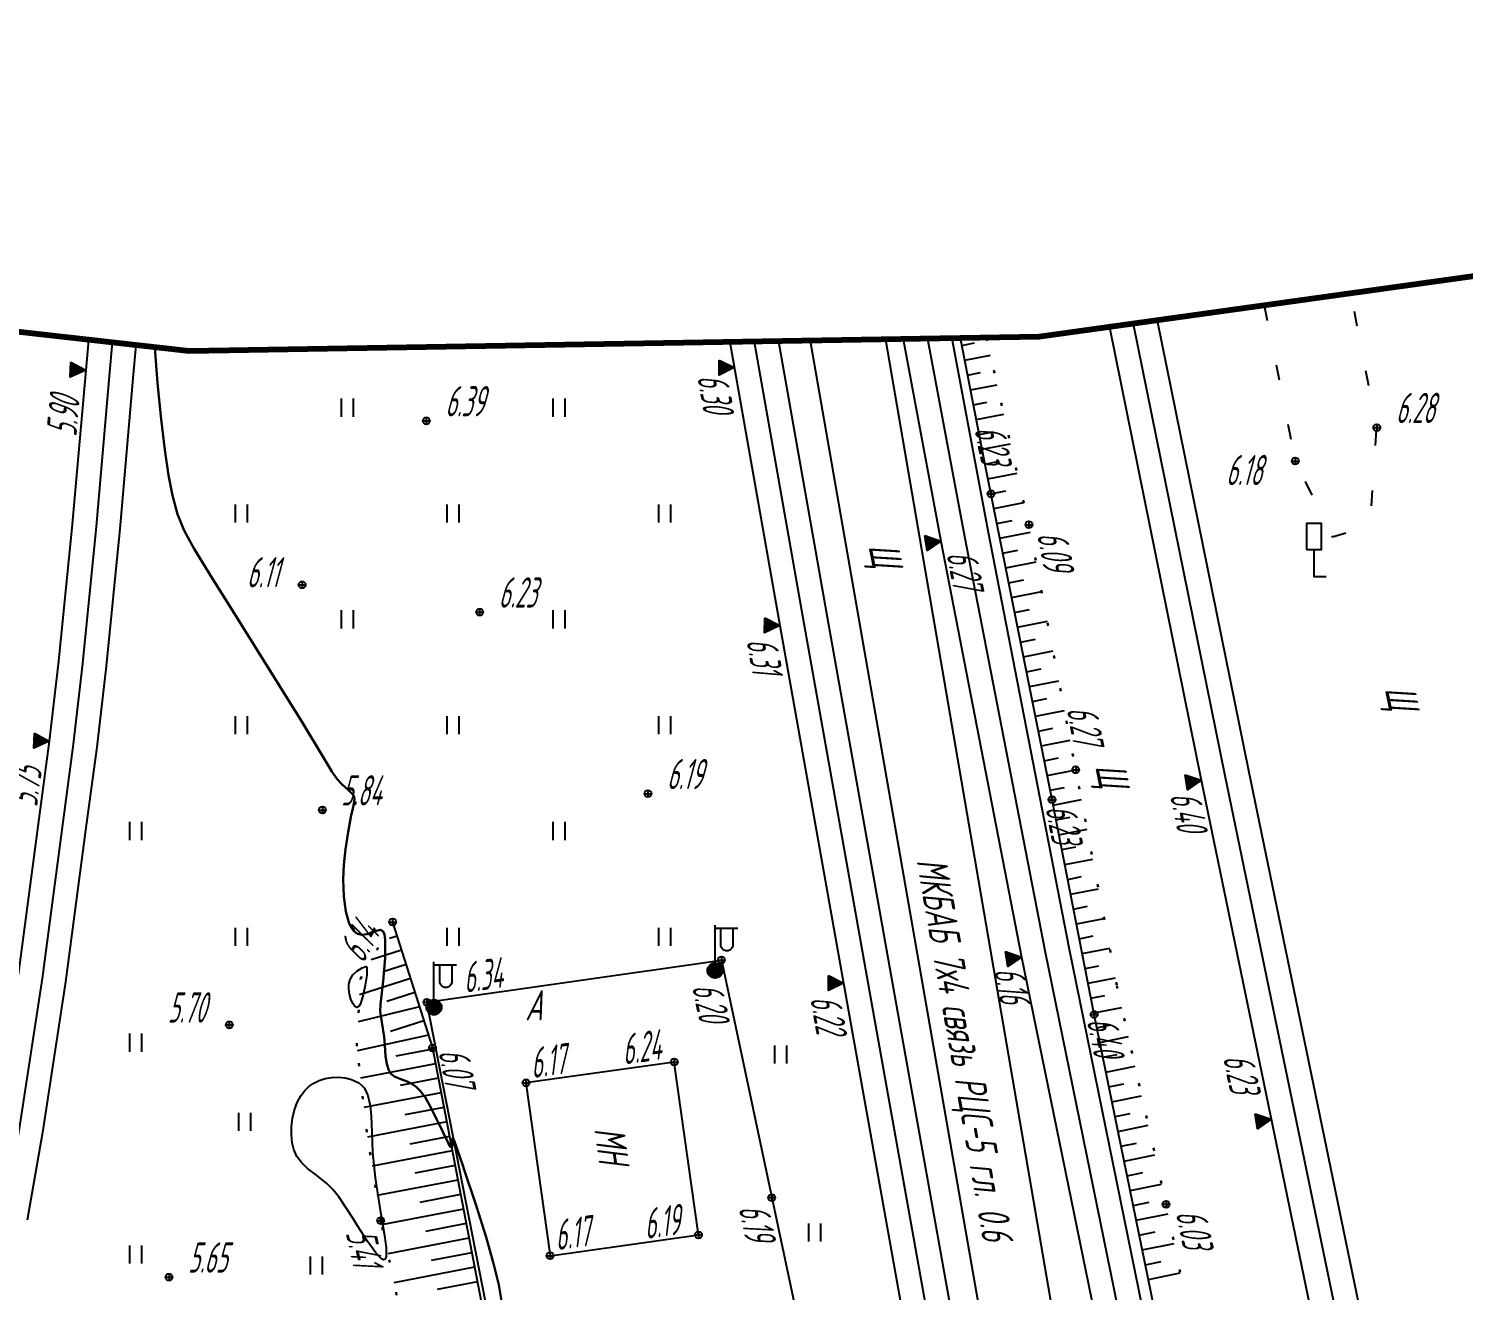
# Model space of a CAD drawing. Extents: x 1233805 to 1234355, y 654698 to 655114.
# Drawn here: x 1234054.18 to 1234101.63, y 655058.85 to 655100.57 of the extents above; entities that cross this region are included whole.
import ezdxf

# ---------------------------------------------------------------- set-up
doc = ezdxf.new("R2010")
doc.units = 0
doc.linetypes.add('ИИDash_05_15', pattern=[2, 0.5, -1.5])
doc.linetypes.add('ИИDot', pattern=[1, 0, -1])
for name, color, linetype, lineweight in [('ИИ_ГОРИЗОНТАЛИ_ОСН', 32, 'Continuous', 25), ('ИИ_ГОРИЗОНТАЛИ_УТОЛЩ', 32, 'Continuous', 30), ('ИИ_ДОРОГИ_АД', 7, 'Continuous', 25), ('ИИ_ДОРОГИ_ЖД', 7, 'Continuous', 25), ('ИИ_КАБЕЛЬ_СВЯЗИ', 212, 'Continuous', 25), ('ИИ_ЛЭП_НН', 250, 'Continuous', 25), ('ИИ_ОГРАДЫ', 7, 'Continuous', 25), ('ИИ_ОТКОС', 7, 'Continuous', 25), ('ИИ_ОТМЕТКИ', 7, 'Continuous', 25), ('ИИ_СТРОЕНИЕ', 7, 'Continuous', 25), ('ИИ_УГОДЬЯ', 7, 'Continuous', 25), ('ИИ_ЭЛЕКТРОКАБЕЛЬ_НН', 240, 'Continuous', 25)]:
    doc.layers.add(name, color=color, linetype=linetype, lineweight=lineweight)
doc.layers.add('Оформление точек', color=7, linetype='Continuous')
doc.styles.add('VNIPISIMPLEXCUR', font='simplex.shx', dxfattribs={"width": 0.8, "oblique": 15})
doc.styles.add('ГОСТ 2.304 КУРСИВ', font='cs_gost2304.shx', dxfattribs={"oblique": 15})
doc.linetypes.add('ИИ051193', pattern='A,4,-2,[22,3dservice.shx,S=1,R=0,X=0,Y=0],8,[22,3dservice.shx,S=1,R=180,X=0,Y=0],-2,4', length=20)
doc.linetypes.add('ИИ05133', pattern='A,4,[4,3dservice.shx,S=0.7,R=0,X=0,Y=0],4,-2', length=10)
doc.linetypes.add('ИИ05155', pattern='A,0,[41,3dservice.shx,S=3,R=0,X=0,Y=0],-12', length=12)
doc.linetypes.add('ИИ054763', pattern='A,2.5,[23,3dservice.shx,S=0.85,R=45,X=0,Y=0],5,[23,3dservice.shx,S=0.85,R=225,X=0,Y=0],2.5', length=10)

# ---------------------------------------------------------------- blocks, each defined once
blk = doc.blocks.new('ИИ05401')
at = {"color": 0, "linetype": 'Continuous', "lineweight": 25}
for points in [[(-0.4, 1.2), (-0.4, 0)], [(0.4, 1.2), (0.4, 0)]]:
    blk.add_lwpolyline(points, dxfattribs=at)
blk = doc.blocks.new('ИИ0511013')
at = {"linetype": 'Continuous', "lineweight": 25}
h = blk.add_hatch(color=0, dxfattribs=at)
edge = h.paths.add_edge_path()
edge.add_arc((0, 0), 0.5, 0, 360)
at = {"color": 0, "linetype": 'Continuous', "lineweight": 25, "flags": 128}
for points in [[(0, 0.5), (0, 3)], [(0, 2.806), (1.5, 2.806)], [(1.184, 2.806), (1.184, 1.706), (1.174, 1.617), (1.144, 1.532), (1.096, 1.456), (1.033, 1.393), (0.957, 1.345), (0.873, 1.316), (0.784, 1.306), (0.695, 1.316), (0.61, 1.345), (0.534, 1.393), (0.471, 1.456), (0.423, 1.532), (0.394, 1.617), (0.384, 1.706), (0.384, 2.806)]]:
    blk.add_lwpolyline(points, dxfattribs=at)
at = {"color": 0, "linetype": 'Continuous', "lineweight": 25}
blk.add_circle((0, 0), 0.5, dxfattribs=at)
blk = doc.blocks.new('ИИ052063')
at = {"color": 0, "linetype": 'Continuous', "lineweight": 25, "flags": 128}
blk.add_lwpolyline([(-0.5, 1.8), (-0.5, 1.8), (0.5, 1.8), (0.5, 1.8), (0.5, 3.5), (0.5, 3.5), (-0.5, 3.5), (-0.5, 3.5)], close=True, dxfattribs=at)
blk.add_lwpolyline([(0, 1.8), (0, 0), (0.8, 0)], dxfattribs=at)
blk = doc.blocks.new('ИИ05025')
at = {"linetype": 'Continuous', "lineweight": 25}
blk.add_hatch(color=0, dxfattribs=at).paths.add_polyline_path([(0.5, 1), (0, 0), (-0.5, 1)])
at = {"color": 0, "linetype": 'Continuous', "lineweight": 25}
blk.add_lwpolyline([(0.5, 1), (0, 0), (-0.5, 1)], close=True, dxfattribs=at)
at = {"color": 0, "linetype": 'Continuous', "style": 'VNIPISIMPLEXCUR', "oblique": 15, "width": 0.8}
blk.add_attdef('HEIGHT', (1.2, 0), '', height=2, dxfattribs=at)
blk = doc.blocks.new('PICKET')
at = {"color": 0, "linetype": 'Continuous', "lineweight": 25}
for p, q in [((-0.23, 0), (0.23, 0)), ((0, 0.23), (0, -0.23))]:
    blk.add_line(p, q, dxfattribs=at)
blk.add_circle((0, 0), 0.23, dxfattribs=at)
at = {"color": 0, "linetype": 'Continuous', "style": 'VNIPISIMPLEXCUR', "oblique": 15, "width": 0.8}
blk.add_attdef('OTMETKA', (1.25, 0.3), '', height=2, dxfattribs=at)
at = {"color": 8, "linetype": 'Continuous', "style": 'VNIPISIMPLEXCUR', "oblique": 15, "width": 0.8, "flags": 1}
blk.add_attdef('NOMER', (1.25, -2.7), '', height=2, dxfattribs=at)

msp = doc.modelspace()

# ---------------------------------------------------------------- linework, layer by layer
at = {"layer": 'ИИ_ГОРИЗОНТАЛИ_ОСН', "elevation": 5.5, "flags": 128}
for points in [[(1234064.765, 655068.973), (1234064.81, 655069.133), (1234064.898, 655069.277), (1234065.029, 655069.403), (1234065.203, 655069.512), (1234065.332, 655069.557), (1234065.356, 655069.537), (1234065.366, 655069.483), (1234065.357, 655069.27), (1234065.31, 655068.944), (1234065.245, 655068.617), (1234065.153, 655068.326), (1234065.094, 655068.233), (1234065.033, 655068.203), (1234064.965, 655068.239), (1234064.895, 655068.337), (1234064.833, 655068.476), (1234064.787, 655068.638), (1234064.761, 655068.816), (1234064.765, 655068.973)], [(1234063.307, 655065.46), (1234063.445, 655065.593), (1234063.606, 655065.704), (1234063.787, 655065.79), (1234063.986, 655065.852), (1234064.202, 655065.888), (1234064.426, 655065.896), (1234064.648, 655065.874), (1234064.853, 655065.825), (1234065.1, 655065.707), (1234065.197, 655065.628), (1234065.279, 655065.533), (1234065.399, 655065.293), (1234065.472, 655064.965), (1234065.505, 655064.614), (1234065.525, 655064.081), (1234065.552, 655063.41), (1234065.636, 655062.575), (1234065.805, 655061.505), (1234065.839, 655061.317), (1234065.95, 655060.66), (1234066.001, 655060.251), (1234066.005, 655059.986), (1234065.988, 655059.909), (1234065.959, 655059.867), (1234065.91, 655059.86), (1234065.844, 655059.895), (1234065.654, 655060.09), (1234065.392, 655060.45), (1234065.048, 655060.986), (1234064.916, 655061.202), (1234064.435, 655061.943), (1234064.236, 655062.188), (1234064.037, 655062.388), (1234063.692, 655062.656), (1234063.394, 655062.883), (1234063.198, 655063.073), (1234063.05, 655063.277), (1234062.948, 655063.502), (1234062.892, 655063.731), (1234062.865, 655063.99), (1234062.87, 655064.267), (1234062.906, 655064.547), (1234062.97, 655064.816), (1234063.06, 655065.063), (1234063.174, 655065.279), (1234063.307, 655065.46)]]:
    msp.add_lwpolyline(points, close=True, dxfattribs=at)
at = {"layer": 'ИИ_ГОРИЗОНТАЛИ_УТОЛЩ', "elevation": 6, "flags": 128}
msp.add_lwpolyline([(1234058.349, 655090.031), (1234058.439, 655088.849), (1234058.554, 655087.658), (1234058.674, 655086.647), (1234058.8, 655085.803), (1234058.931, 655085.127), (1234059.1, 655084.517), (1234059.324, 655083.972), (1234059.65, 655083.37), (1234060.247, 655082.399), (1234060.916, 655081.332), (1234063.224, 655077.632), (1234063.901, 655076.507), (1234064.206, 655076.002), (1234064.382, 655075.752), (1234064.534, 655075.583), (1234064.739, 655075.396), (1234064.91, 655075.232), (1234064.947, 655075.167), (1234064.957, 655075.096), (1234064.905, 655074.813), (1234064.847, 655074.563), (1234064.738, 655073.999), (1234064.653, 655073.436), (1234064.6, 655072.915), (1234064.577, 655072.443), (1234064.596, 655071.878), (1234064.666, 655071.375), (1234064.78, 655070.979), (1234064.851, 655070.832), (1234064.93, 655070.724), (1234065.048, 655070.636), (1234065.19, 655070.603), (1234065.356, 655070.623), (1234065.575, 655070.701), (1234065.679, 655070.741), (1234065.811, 655070.766), (1234065.894, 655070.729), (1234065.945, 655070.622), (1234065.97, 655070.428), (1234065.964, 655069.842), (1234065.903, 655069.076), (1234065.855, 655068.692), (1234065.81, 655068.313), (1234065.804, 655068.073), (1234065.859, 655067.72), (1234065.938, 655067.231), (1234065.956, 655066.956), (1234065.982, 655066.592), (1234066.017, 655066.343), (1234066.072, 655066.152), (1234066.147, 655066.018), (1234066.272, 655065.916), (1234066.489, 655065.832), (1234066.692, 655065.759), (1234066.849, 655065.68), (1234066.993, 655065.576), (1234067.124, 655065.447), (1234067.286, 655065.233), (1234067.461, 655064.943), (1234067.879, 655064.086), (1234068.061, 655063.701), (1234068.129, 655063.595), (1234068.174, 655063.575), (1234068.195, 655063.639), (1234068.196, 655063.795), (1234068.195, 655063.857), (1234068.206, 655063.893), (1234068.248, 655063.805), (1234068.533, 655062.983), (1234068.555, 655062.917), (1234068.561, 655062.899), (1234068.987, 655061.626), (1234069.308, 655060.604), (1234069.554, 655059.737), (1234069.722, 655059.035), (1234069.822, 655058.439)], dxfattribs=at)
at = {"layer": 'ИИ_ДОРОГИ_ЖД'}
for points in [[(1234091.501, 655090.918), (1234094.52, 655076.035), (1234105.726, 655021.778), (1234109.905, 655001.851), (1234114.884, 654978.356), (1234120.393, 654952.523), (1234127.025, 654921.772), (1234131.726, 654900.11), (1234135.523, 654882.619), (1234137.559, 654873.394), (1234140.276, 654860.946), (1234142.645, 654850.195), (1234144.452, 654842.046), (1234148.065, 654824.854), (1234149.076, 654819.629), (1234150.314, 654813.039), (1234151.481, 654806.375), (1234153.031, 654797.396), (1234154.279, 654789.561), (1234155.052, 654784.49), (1234155.608, 654780.973), (1234156.342, 654776.12), (1234157.71, 654767.332)], [(1234089.923, 655090.698), (1234092.962, 655075.716), (1234104.169, 655021.454), (1234108.349, 655001.523), (1234113.329, 654978.025), (1234118.838, 654952.19), (1234121.851, 654938.176), (1234125.471, 654921.436), (1234130.173, 654899.773), (1234133.97, 654882.279), (1234136.006, 654873.053), (1234138.723, 654860.605), (1234141.092, 654849.852), (1234142.897, 654841.711), (1234146.507, 654824.539), (1234147.514, 654819.331), (1234148.75, 654812.755), (1234149.915, 654806.102), (1234151.462, 654797.135), (1234152.708, 654789.316), (1234153.481, 654784.246), (1234154.037, 654780.73), (1234154.77, 654775.879), (1234156.141, 654767.076)], [(1234056.152, 655090.279), (1234056.062, 655089.275), (1234055.615, 655084.179), (1234055.165, 655079.657), (1234054.857, 655077.009), (1234054.516, 655074.437), (1234053.832, 655069.277)], [(1234057.722, 655090.102), (1234057.636, 655089.135), (1234057.188, 655084.032), (1234056.736, 655079.488), (1234056.425, 655076.814), (1234056.083, 655074.229), (1234055.396, 655069.054), (1234054.638, 655064.073), (1234054.125, 655061.166)], [(1234077.367, 655090.202), (1234079.02, 655080.832), (1234081.132, 655069.009), (1234087.403, 655033.927), (1234090.444, 655017.578), (1234091.224, 655013.432), (1234093.249, 655002.303)], [(1234078.977, 655090.229), (1234080.586, 655081.11), (1234082.697, 655069.289), (1234088.968, 655034.212), (1234092.006, 655017.87), (1234092.788, 655013.722), (1234094.814, 655002.588)], [(1234083.099, 655090.298), (1234084.351, 655083.626), (1234087.02, 655069.872), (1234089.815, 655056.185), (1234095.338, 655028.869), (1234100.84, 655001.504), (1234106.355, 654974.061), (1234111.794, 654946.855), (1234114.566, 654933.135), (1234123.184, 654892.162)], [(1234084.712, 655090.325), (1234085.913, 655083.924), (1234088.579, 655070.183), (1234091.373, 655056.502), (1234096.896, 655029.184), (1234102.399, 655001.817), (1234107.914, 654974.373), (1234113.353, 654947.169), (1234116.124, 654933.456), (1234124.736, 654892.506)]]:
    msp.add_lwpolyline(points, dxfattribs=at)
at = {"layer": 'ИИ_ДОРОГИ_ЖД', "linetype": 'ИИ05155', "flags": 128}
for points in [[(1234090.712, 655090.808), (1234093.741, 655075.876), (1234104.948, 655021.616), (1234109.127, 655001.687), (1234114.106, 654978.19), (1234119.616, 654952.357), (1234126.248, 654921.604), (1234130.95, 654899.942), (1234134.747, 654882.449), (1234136.783, 654873.223), (1234139.499, 654860.776), (1234141.869, 654850.023), (1234143.675, 654841.878), (1234147.286, 654824.697), (1234148.295, 654819.48), (1234149.532, 654812.897), (1234150.698, 654806.239), (1234152.247, 654797.266), (1234153.494, 654789.439), (1234154.266, 654784.368), (1234154.823, 654780.852), (1234155.556, 654775.999), (1234156.926, 654767.199)], [(1234056.942, 655090.19), (1234056.854, 655089.205), (1234056.406, 655084.105), (1234055.956, 655079.572), (1234055.646, 655076.911), (1234055.304, 655074.333), (1234054.619, 655069.165), (1234053.863, 655064.2), (1234053.353, 655061.306), (1234052.529, 655056.897), (1234051.379, 655051.371), (1234050.325, 655046.877), (1234049.422, 655043.305), (1234048.454, 655039.697), (1234047.58, 655036.731), (1234046.039, 655031.861), (1234044.796, 655028.233), (1234043.622, 655025.049), (1234042.179, 655021.319), (1234039.198, 655014.351), (1234037.586, 655010.854), (1234035.853, 655007.29), (1234032.571, 655001.061), (1234029.694, 654995.996), (1234027.122, 654991.839), (1234025.105, 654988.674), (1234022.618, 654984.96), (1234017.595, 654977.758), (1234013.646, 654972.177), (1234008.65, 654965.136), (1234002.28, 654956.181), (1233998.731, 654951.199), (1233994.13, 654944.785), (1233986.376, 654933.838), (1233981.412, 654926.555), (1233978.949, 654922.759), (1233977.301, 654920.189), (1233975.515, 654917.285), (1233974.523, 654915.607), (1233972.599, 654912.296), (1233970.752, 654908.871), (1233969.264, 654906.111), (1233967.73, 654903.067), (1233965.856, 654899.173), (1233963.956, 654895.031), (1233962.058, 654890.564), (1233960.863, 654887.626), (1233960.088, 654885.632), (1233958.345, 654881.005), (1233956.808, 654876.534), (1233955.05, 654871.038), (1233952.603, 654862.181), (1233951.265, 654856.525), (1233950.235, 654851.466), (1233949.674, 654848.496), (1233949.074, 654844.738), (1233947.854, 654835.927), (1233947.007, 654828.506), (1233946.739, 654826.086), (1233946.179, 654820.687), (1233945.641, 654815.488), (1233945.346, 654812.686), (1233945.028, 654809.268), (1233944.413, 654802.921), (1233943.534, 654793.639), (1233940.158, 654750.714), (1233939.536, 654741.634), (1233937.407, 654709.458), (1233936.859, 654700.443)], [(1234078.172, 655090.215), (1234079.803, 655080.971), (1234081.914, 655069.149), (1234088.186, 655034.069), (1234091.225, 655017.724), (1234092.006, 655013.577), (1234094.031, 655002.446)], [(1234083.906, 655090.311), (1234085.132, 655083.775), (1234087.8, 655070.028), (1234090.594, 655056.344), (1234096.117, 655029.026), (1234101.619, 655001.66), (1234107.135, 654974.217), (1234112.573, 654947.012), (1234115.345, 654933.295), (1234123.96, 654892.334), (1234127.117, 654878.774), (1234131.214, 654865.054), (1234132.49, 654860.512), (1234134.003, 654855.173), (1234139.822, 654834.577), (1234145.299, 654815.09), (1234150.807, 654794.72), (1234152.267, 654789.42), (1234153.005, 654786.618), (1234153.498, 654784.561), (1234154.057, 654782.147), (1234154.624, 654779.497), (1234155.227, 654776.558), (1234155.964, 654772.714), (1234156.926, 654767.204), (1234157.633, 654762.526), (1234159.204, 654752.284), (1234159.779, 654748.676), (1234160.771, 654742.313), (1234161.916, 654735.004), (1234163.48, 654724.746)]]:
    msp.add_lwpolyline(points, dxfattribs=at)
at = {"layer": 'ИИ_КАБЕЛЬ_СВЯЗИ', "linetype": 'ИИ05133', "flags": 128}
msp.add_lwpolyline([(1234080.03, 655090.246), (1234088.076, 655044.154), (1234081.749, 655043.32)], dxfattribs=at)
at = {"layer": 'ИИ_ОГРАДЫ', "linetype": 'ИИ054763', "flags": 128}
msp.add_lwpolyline([(1234070.279, 655053.423), (1234067.347, 655068.375), (1234077.087, 655069.772), (1234081.269, 655050.076), (1234084.651, 655034.641), (1234074.273, 655032.819), (1234071.018, 655048.876)], dxfattribs=at)
at = {"layer": 'ИИ_ОТКОС'}
for p, q in [((1234085.039, 655090.094, 5.826), (1234085.456, 655090.176, 5.826)), ((1234085.135, 655089.604, 5.826), (1234085.985, 655089.769, 5.826)), ((1234085.231, 655089.113, 5.826), (1234085.663, 655089.197, 5.826)), ((1234085.327, 655088.622, 5.826), (1234086.207, 655088.794, 5.826)), ((1234085.423, 655088.131, 5.826), (1234085.87, 655088.219, 5.826)), ((1234085.518, 655087.641, 5.826), (1234086.429, 655087.819, 5.826)), ((1234085.614, 655087.15, 5.826), (1234086.077, 655087.24, 5.826)), ((1234085.71, 655086.659, 5.826), (1234086.651, 655086.843, 5.826)), ((1234085.806, 655086.169, 5.826), (1234086.284, 655086.264, 5.826)), ((1234085.904, 655085.679, 5.826), (1234086.872, 655085.872, 5.826)), ((1234086.002, 655085.188, 5.826), (1234086.493, 655085.287, 5.826)), ((1234086.101, 655084.698, 5.826), (1234087.094, 655084.897, 5.826)), ((1234086.199, 655084.208, 5.826), (1234086.702, 655084.309, 5.826)), ((1234086.297, 655083.718, 5.826), (1234087.308, 655083.92, 5.826)), ((1234086.395, 655083.227, 5.826), (1234086.898, 655083.328, 5.826)), ((1234086.493, 655082.737, 5.826), (1234087.495, 655082.938, 5.826)), ((1234086.591, 655082.247, 5.826), (1234087.09, 655082.347, 5.826)), ((1234086.689, 655081.757, 5.826), (1234087.683, 655081.956, 5.826)), ((1234086.788, 655081.267, 5.826), (1234087.282, 655081.366, 5.826)), ((1234086.886, 655080.776, 5.826), (1234087.87, 655080.973, 5.826)), ((1234086.984, 655080.286, 5.826), (1234087.474, 655080.384, 5.826)), ((1234087.082, 655079.796, 5.826), (1234088.058, 655079.991, 5.826)), ((1234087.18, 655079.306, 5.826), (1234087.666, 655079.403, 5.826)), ((1234087.278, 655078.815, 5.826), (1234088.245, 655079.009, 5.826)), ((1234087.377, 655078.325, 5.826), (1234087.858, 655078.422, 5.826)), ((1234087.475, 655077.835, 5.826), (1234088.433, 655078.027, 5.826)), ((1234087.573, 655077.345, 5.826), (1234088.05, 655077.44, 5.826)), ((1234087.671, 655076.854, 5.826), (1234088.62, 655077.045, 5.826)), ((1234087.769, 655076.364, 5.826), (1234088.242, 655076.459, 5.826)), ((1234087.867, 655075.874, 5.826), (1234088.808, 655076.062, 5.826)), ((1234087.965, 655075.384, 5.826), (1234088.434, 655075.478, 5.826)), ((1234088.063, 655074.893, 5.826), (1234088.996, 655075.076, 5.826)), ((1234088.159, 655074.403, 5.826), (1234088.624, 655074.494, 5.826)), ((1234088.255, 655073.912, 5.826), (1234089.184, 655074.094, 5.826)), ((1234088.351, 655073.422, 5.826), (1234088.814, 655073.512, 5.826)), ((1234088.447, 655072.931, 5.826), (1234089.371, 655073.112, 5.826)), ((1234088.543, 655072.44, 5.826), (1234089.004, 655072.53, 5.826)), ((1234088.639, 655071.95, 5.826), (1234089.559, 655072.13, 5.826)), ((1234088.735, 655071.459, 5.826), (1234089.194, 655071.549, 5.826)), ((1234088.831, 655070.968, 5.826), (1234089.746, 655071.147, 5.826)), ((1234066.363, 655070.559, 6.131), (1234066.112, 655070.48, 6.131)), ((1234088.927, 655070.478, 5.826), (1234089.384, 655070.567, 5.826)), ((1234066.511, 655070.093, 6.12), (1234065.506, 655069.774, 6.12)), ((1234089.023, 655069.987, 5.826), (1234089.934, 655070.165, 5.826)), ((1234066.658, 655069.626, 6.108), (1234065.905, 655069.387, 6.108)), ((1234089.119, 655069.496, 5.826), (1234089.573, 655069.585, 5.826)), ((1234066.806, 655069.159, 6.097), (1234065.121, 655068.626, 6.097)), ((1234089.215, 655069.006, 5.826), (1234090.121, 655069.183, 5.826)), ((1234066.954, 655068.693, 6.085), (1234066.023, 655068.398, 6.085)), ((1234089.311, 655068.515, 5.826), (1234089.767, 655068.604, 5.826)), ((1234067.102, 655068.226, 6.074), (1234065.072, 655067.73, 6.074)), ((1234089.407, 655068.024, 5.826), (1234090.332, 655068.206, 5.826)), ((1234067.25, 655067.759, 6.062), (1234066.143, 655067.409, 6.062)), ((1234089.507, 655067.535, 5.826), (1234089.974, 655067.63, 5.826)), ((1234067.397, 655067.293, 6.051), (1234065.046, 655066.775, 6.051)), ((1234089.607, 655067.045, 5.826), (1234090.55, 655067.238, 5.826)), ((1234067.541, 655066.825, 6.039), (1234066.318, 655066.59, 6.039)), ((1234067.633, 655066.344, 6.033), (1234065.152, 655065.868, 6.033)), ((1234089.708, 655066.555, 5.826), (1234090.184, 655066.652, 5.826)), ((1234089.808, 655066.065, 5.826), (1234090.77, 655066.262, 5.826)), ((1234067.725, 655065.863, 6.027), (1234066.467, 655065.622, 6.027)), ((1234067.817, 655065.382, 6.021), (1234065.265, 655064.893, 6.021)), ((1234089.908, 655065.575, 5.826), (1234090.394, 655065.675, 5.826)), ((1234090.008, 655065.085, 5.826), (1234090.989, 655065.286, 5.826)), ((1234067.909, 655064.901, 6.014), (1234066.616, 655064.653, 6.014)), ((1234068.002, 655064.421, 6.008), (1234065.385, 655063.919, 6.008)), ((1234090.109, 655064.596, 5.826), (1234090.604, 655064.697, 5.826)), ((1234090.209, 655064.106, 5.826), (1234091.209, 655064.311, 5.826)), ((1234068.094, 655063.94, 6.002), (1234066.778, 655063.687, 6.002)), ((1234068.186, 655063.459, 5.995), (1234065.537, 655062.951, 5.995)), ((1234090.309, 655063.616, 5.826), (1234090.814, 655063.719, 5.826)), ((1234068.278, 655062.978, 5.989), (1234066.946, 655062.722, 5.989)), ((1234090.409, 655063.126, 5.826), (1234091.428, 655063.335, 5.826)), ((1234068.371, 655062.497, 5.983), (1234065.69, 655061.983, 5.983)), ((1234090.509, 655062.636, 5.826), (1234091.024, 655062.742, 5.826)), ((1234068.463, 655062.016, 5.977), (1234067.115, 655061.758, 5.977)), ((1234090.61, 655062.147, 5.826), (1234091.648, 655062.359, 5.826)), ((1234068.555, 655061.535, 5.97), (1234065.85, 655061.017, 5.97)), ((1234090.71, 655061.657, 5.826), (1234091.234, 655061.764, 5.826)), ((1234068.647, 655061.055, 5.964), (1234067.3, 655060.796, 5.964)), ((1234090.81, 655061.167, 5.826), (1234091.862, 655061.382, 5.826)), ((1234068.74, 655060.574, 5.958), (1234066.055, 655060.059, 5.958)), ((1234090.91, 655060.677, 5.826), (1234091.437, 655060.785, 5.826)), ((1234068.832, 655060.093, 5.952), (1234067.494, 655059.836, 5.952)), ((1234091.01, 655060.187, 5.826), (1234092.065, 655060.403, 5.826)), ((1234068.924, 655059.612, 5.945), (1234066.259, 655059.101, 5.945)), ((1234091.111, 655059.698, 5.826), (1234091.638, 655059.806, 5.826)), ((1234069.016, 655059.131, 5.939), (1234067.689, 655058.877, 5.939)), ((1234091.211, 655059.208, 5.826), (1234092.267, 655059.424, 5.826))]:
    msp.add_line(p, q, dxfattribs=at)
for points, elevation in [([(1234118.299, 654927.982), (1234115.512, 654941.28), (1234113.36, 654952.271), (1234110.283, 654965.061), (1234108.042, 654977.311), (1234106.283, 654985.682), (1234103.284, 655000.028), (1234100.691, 655012.218), (1234099.03, 655021.61), (1234096.236, 655033.995), (1234093.843, 655046.134), (1234092.779, 655051.542), (1234089.418, 655067.972), (1234088.027, 655075.074), (1234085.79, 655086.251), (1234084.994, 655090.329)], 5.826), ([(1234066.215, 655071.026), (1234067.533, 655066.865), (1234069.295, 655057.68), (1234070.327, 655051.717), (1234070.318, 655049.959), (1234069.83, 655048.619)], 6.143)]:
    msp.add_lwpolyline(points, dxfattribs=dict(at, elevation=elevation))
at = {"layer": 'ИИ_ОТКОС', "color": 33, "linetype": 'ИИDot', "lineweight": 30}
for points, elevation in [([(1234085.854, 655090.344), (1234087.261, 655084.164), (1234090.171, 655068.923), (1234091.797, 655061.697), (1234093.561, 655053.173), (1234095.079, 655046.263), (1234095.768, 655041.258), (1234097.782, 655031.127), (1234099.764, 655021.152), (1234103.227, 655007.38), (1234105.867, 654993.82), (1234108.338, 654980.161), (1234110.858, 654968.436), (1234112.368, 654963.144), (1234114.818, 654950.641), (1234115.857, 654944.014), (1234117.669, 654935.058), (1234119.397, 654927.696)], 6.426), ([(1234069.83, 655048.619), (1234068.731, 655052.136), (1234067.45, 655054.171), (1234066.577, 655057.615), (1234065.821, 655061.152), (1234065.359, 655064.082), (1234065.029, 655066.927), (1234065.149, 655069.145), (1234066.215, 655071.026)], 5.661)]:
    msp.add_lwpolyline(points, dxfattribs=dict(at, elevation=elevation))
at = {"layer": 'ИИ_СТРОЕНИЕ'}
msp.add_lwpolyline([(1234070.623, 655065.711), (1234071.422, 655059.995), (1234076.33, 655060.681), (1234075.53, 655066.398)], close=True, dxfattribs=at)
at = {"layer": 'ИИ_УГОДЬЯ', "linetype": 'ИИDash_05_15', "flags": 128}
msp.add_lwpolyline([(1234095.043, 655091.412), (1234096.069, 655086.269), (1234097.298, 655083.762), (1234098.549, 655084.139), (1234098.768, 655087.377), (1234097.912, 655091.813)], dxfattribs=at)
at = {"layer": 'ИИ_ЭЛЕКТРОКАБЕЛЬ_НН', "linetype": 'ИИ051193', "flags": 128}
msp.add_lwpolyline([(1234082.521, 655090.288), (1234104.61, 654961.649)], dxfattribs=at)
at = {"layer": 'Оформление точек', "color": 41, "lineweight": 80}
msp.add_lwpolyline([(1234167.81, 655097.022), (1234151.568, 655095.162), (1234148.217, 655098.816), (1234142.886, 655098.588), (1234142.238, 655100.567), (1234121.51, 655099.137), (1234118.221, 655094.648), (1234087.598, 655090.373), (1234059.482, 655089.903), (1234043.421, 655091.714)], dxfattribs=at)

# ---------------------------------------------------------------- block references
at = {"layer": 'ИИ_ДОРОГИ_ЖД'}
ref = msp.add_blockref('ИИ05025', (1234056.062, 655089.275, 5.897), dxfattribs=dict(at, xscale=0.4999999999999996, yscale=0.4999999999999996, zscale=0.4999999999999996, rotation=87.82266825938983))
ref.add_attrib('OTMETKA', '5.90', (1234055.754, 655087.066, 5.897), dxfattribs={"layer": '0', "linetype": 'Continuous', "height": 1, "rotation": 84.9848, "style": 'ГОСТ 2.304 КУРСИВ', "oblique": 15, "width": 0.65})
ref = msp.add_blockref('ИИ05025', (1234077.515, 655089.365, 6.305), dxfattribs=dict(at, xscale=0.4999999999999999, yscale=0.4999999999999999, zscale=0.4999999999999999, rotation=90.7101786737256))
ref.add_attrib('OTMETKA', '6.30', (1234076.286, 655089.058, 6.305), dxfattribs={"layer": '0', "linetype": 'Continuous', "height": 1, "rotation": 280.0061, "style": 'ГОСТ 2.304 КУРСИВ', "oblique": 15, "width": 0.65})
ref = msp.add_blockref('ИИ05025', (1234084.351, 655083.626, 6.27), dxfattribs=dict(at, xscale=0.4999999999999998, yscale=0.4999999999999998, zscale=0.4999999999999998, rotation=97.91729092579641))
ref.add_attrib('OTMETKA', '6.27', (1234084.529, 655083.203, 6.27), dxfattribs={"layer": '0', "linetype": 'Continuous', "height": 1, "rotation": 280.9812, "style": 'ГОСТ 2.304 КУРСИВ', "oblique": 15, "width": 0.65})
at = {"layer": 'ИИ_ДОРОГИ_ЖД', "xscale": 0.5, "yscale": 0.5, "zscale": 0.5}
msp.add_blockref('ИИ052063', (1234096.688, 655082.451), dxfattribs=at)
at = {"layer": 'ИИ_ДОРОГИ_ЖД'}
ref = msp.add_blockref('ИИ05025', (1234079.02, 655080.833), dxfattribs=dict(at, xscale=0.4999999999999998, yscale=0.4999999999999998, zscale=0.4999999999999998, rotation=89.59734801619605))
ref.add_attrib('OTMETKA', '6.31', (1234077.91, 655080.333), dxfattribs={"layer": '0', "linetype": 'Continuous', "height": 1, "rotation": 280.1262, "style": 'ГОСТ 2.304 КУРСИВ', "oblique": 15, "width": 0.65})
ref = msp.add_blockref('ИИ05025', (1234054.858, 655077.01), dxfattribs=dict(at, xscale=0.4999999999999995, yscale=0.4999999999999995, zscale=0.4999999999999995, rotation=87.82266825938983))
ref.add_attrib('OTMETKA', '5.75', (1234054.452, 655074.817), dxfattribs={"layer": '0', "linetype": 'Continuous', "height": 1, "rotation": 82.446, "style": 'ГОСТ 2.304 КУРСИВ', "oblique": 15, "width": 0.65})
ref = msp.add_blockref('ИИ05025', (1234092.962, 655075.716), dxfattribs=dict(at, xscale=0.4999999999999998, yscale=0.4999999999999998, zscale=0.4999999999999998, rotation=97.91729092579641))
ref.add_attrib('OTMETKA', '6.40', (1234091.917, 655075.223), dxfattribs={"layer": '0', "linetype": 'Continuous', "height": 1, "rotation": 281.6696, "style": 'ГОСТ 2.304 КУРСИВ', "oblique": 15, "width": 0.65})
ref = msp.add_blockref('ИИ05025', (1234087.02, 655069.872), dxfattribs=dict(at, xscale=0.4999999999999998, yscale=0.4999999999999998, zscale=0.4999999999999998, rotation=97.91729092579641))
ref.add_attrib('OTMETKA', '6.16', (1234086.095, 655069.438), dxfattribs={"layer": '0', "linetype": 'Continuous', "height": 1, "rotation": 280.9812, "style": 'ГОСТ 2.304 КУРСИВ', "oblique": 15, "width": 0.65})
ref = msp.add_blockref('ИИ05025', (1234081.132, 655069.009), dxfattribs=dict(at, xscale=0.4999999999999998, yscale=0.4999999999999998, zscale=0.4999999999999998, rotation=89.59734801619605))
ref.add_attrib('OTMETKA', '6.22', (1234080.021, 655068.509), dxfattribs={"layer": '0', "linetype": 'Continuous', "height": 1, "rotation": 280.1358, "style": 'ГОСТ 2.304 КУРСИВ', "oblique": 15, "width": 0.65})
ref = msp.add_blockref('ИИ05025', (1234095.277, 655064.512, 6.229), dxfattribs=dict(at, xscale=0.4999999999999998, yscale=0.4999999999999998, zscale=0.4999999999999998, rotation=97.91729092579641))
ref.add_attrib('OTMETKA', '6.23', (1234093.675, 655066.55, 6.229), dxfattribs={"layer": '0', "linetype": 'Continuous', "height": 1, "rotation": 281.6696, "style": 'ГОСТ 2.304 КУРСИВ', "oblique": 15, "width": 0.65})
at = {"layer": 'ИИ_ЛЭП_НН', "xscale": 0.5, "yscale": 0.5, "zscale": 0.5}
for p in [(1234076.878, 655069.423, -11.67), (1234067.581, 655068.21, -11.67)]:
    msp.add_blockref('ИИ0511013', p, dxfattribs=at)
at = {"layer": 'ИИ_ОТМЕТКИ'}
ref = msp.add_blockref('PICKET', (1234067.327, 655087.6, 6.393), dxfattribs=dict(at, xscale=0.5, yscale=0.5, zscale=0.5))
ref.add_attrib('OTMETKA', '6.39', (1234067.952, 655087.75, 6.393), dxfattribs={"layer": '0', "color": 0, "linetype": 'Continuous', "height": 1, "style": 'ГОСТ 2.304 КУРСИВ', "oblique": 15, "width": 0.65})
ref = msp.add_blockref('PICKET', (1234098.768, 655087.377, 6.283), dxfattribs=dict(at, xscale=0.5, yscale=0.5, zscale=0.5))
ref.add_attrib('OTMETKA', '6.28', (1234099.393, 655087.527, 6.283), dxfattribs={"layer": '0', "color": 0, "linetype": 'Continuous', "height": 1, "style": 'ГОСТ 2.304 КУРСИВ', "oblique": 15, "width": 0.65})
ref = msp.add_blockref('PICKET', (1234086.002, 655085.188, 6.231), dxfattribs=dict(at, xscale=0.5, yscale=0.5, zscale=0.5))
ref.add_attrib('OTMETKA', '6.23', (1234085.451, 655087.333, 6.231), dxfattribs={"layer": '0', "color": 0, "linetype": 'Continuous', "height": 1, "rotation": 281.3216, "style": 'ГОСТ 2.304 КУРСИВ', "oblique": 15, "width": 0.65})
ref = msp.add_blockref('PICKET', (1234096.069, 655086.269, 6.184), dxfattribs=dict(at, xscale=0.5, yscale=0.5, zscale=0.5))
ref.add_attrib('OTMETKA', '6.18', (1234093.776, 655085.474, 6.184), dxfattribs={"layer": '0', "color": 0, "linetype": 'Continuous', "height": 1, "style": 'ГОСТ 2.304 КУРСИВ', "oblique": 15, "width": 0.65})
ref = msp.add_blockref('PICKET', (1234087.261, 655084.164, 6.09), dxfattribs=dict(at, xscale=0.5, yscale=0.5, zscale=0.5))
ref.add_attrib('OTMETKA', '6.09', (1234087.524, 655083.842, 6.09), dxfattribs={"layer": '0', "color": 0, "linetype": 'Continuous', "height": 1, "rotation": 280.8097, "style": 'ГОСТ 2.304 КУРСИВ', "oblique": 15, "width": 0.65})
ref = msp.add_blockref('PICKET', (1234063.221, 655082.178, 6.108), dxfattribs=dict(at, xscale=0.5, yscale=0.5, zscale=0.5))
ref.add_attrib('OTMETKA', '6.11', (1234061.389, 655082.094, 6.108), dxfattribs={"layer": '0', "color": 0, "linetype": 'Continuous', "height": 1, "style": 'ГОСТ 2.304 КУРСИВ', "oblique": 15, "width": 0.65})
ref = msp.add_blockref('PICKET', (1234069.091, 655081.275, 6.226), dxfattribs=dict(at, xscale=0.5, yscale=0.5, zscale=0.5))
ref.add_attrib('OTMETKA', '6.23', (1234069.716, 655081.425, 6.226), dxfattribs={"layer": '0', "color": 0, "linetype": 'Continuous', "height": 1, "style": 'ГОСТ 2.304 КУРСИВ', "oblique": 15, "width": 0.65})
ref = msp.add_blockref('PICKET', (1234088.808, 655076.062, 6.266), dxfattribs=dict(at, xscale=0.5, yscale=0.5, zscale=0.5))
ref.add_attrib('OTMETKA', '6.27', (1234088.504, 655078.069, 6.266), dxfattribs={"layer": '0', "color": 0, "linetype": 'Continuous', "height": 1, "rotation": 280.8097, "style": 'ГОСТ 2.304 КУРСИВ', "oblique": 15, "width": 0.65})
ref = msp.add_blockref('PICKET', (1234074.658, 655075.272, 6.191), dxfattribs=dict(at, xscale=0.5, yscale=0.5, zscale=0.5))
ref.add_attrib('OTMETKA', '6.19', (1234075.283, 655075.422, 6.191), dxfattribs={"layer": '0', "color": 0, "linetype": 'Continuous', "height": 1, "style": 'ГОСТ 2.304 КУРСИВ', "oblique": 15, "width": 0.65})
ref = msp.add_blockref('PICKET', (1234063.89, 655074.732, 5.836), dxfattribs=dict(at, xscale=0.5, yscale=0.5, zscale=0.5))
ref.add_attrib('OTMETKA', '5.84', (1234064.515, 655074.882, 5.836), dxfattribs={"layer": '0', "color": 0, "linetype": 'Continuous', "height": 1, "style": 'ГОСТ 2.304 КУРСИВ', "oblique": 15, "width": 0.65})
ref = msp.add_blockref('PICKET', (1234088.027, 655075.074, 6.229), dxfattribs=dict(at, xscale=0.5, yscale=0.5, zscale=0.5))
ref.add_attrib('OTMETKA', '6.23', (1234087.8, 655074.805, 6.229), dxfattribs={"layer": '0', "color": 0, "linetype": 'Continuous', "height": 1, "rotation": 281.0757, "style": 'ГОСТ 2.304 КУРСИВ', "oblique": 15, "width": 0.65})
ref = msp.add_blockref('PICKET', (1234066.215, 655071.026, 6.143), dxfattribs=dict(at, xscale=0.5, yscale=0.5, zscale=0.5))
ref.add_attrib('OTMETKA', '6.14', (1234065.242, 655069.632, 6.143), dxfattribs={"layer": '0', "color": 0, "linetype": 'Continuous', "height": 1, "rotation": 60.4577, "style": 'ГОСТ 2.304 КУРСИВ', "oblique": 15, "width": 0.65})
ref = msp.add_blockref('PICKET', (1234067.347, 655068.375, 6.34), dxfattribs=dict(at, xscale=0.5, yscale=0.5, zscale=0.5))
ref.add_attrib('OTMETKA', '6.34', (1234068.608, 655068.684, 6.34), dxfattribs={"layer": '0', "color": 0, "linetype": 'Continuous', "height": 1, "rotation": 8.1657, "style": 'ГОСТ 2.304 КУРСИВ', "oblique": 15, "width": 0.65})
ref = msp.add_blockref('PICKET', (1234077.087, 655069.772, 6.201), dxfattribs=dict(at, xscale=0.5, yscale=0.5, zscale=0.5))
ref.add_attrib('OTMETKA', '6.20', (1234076.11, 655068.892, 6.201), dxfattribs={"layer": '0', "color": 0, "linetype": 'Continuous', "height": 1, "rotation": 281.9874, "style": 'ГОСТ 2.304 КУРСИВ', "oblique": 15, "width": 0.65})
ref = msp.add_blockref('PICKET', (1234060.809, 655067.628, 5.699), dxfattribs=dict(at, xscale=0.5, yscale=0.5, zscale=0.5))
ref.add_attrib('OTMETKA', '5.70', (1234058.774, 655067.703, 5.699), dxfattribs={"layer": '0', "color": 0, "linetype": 'Continuous', "height": 1, "style": 'ГОСТ 2.304 КУРСИВ', "oblique": 15, "width": 0.65})
ref = msp.add_blockref('PICKET', (1234089.418, 655067.972, 6.404), dxfattribs=dict(at, xscale=0.5, yscale=0.5, zscale=0.5))
ref.add_attrib('OTMETKA', '6.40', (1234089.169, 655067.769, 6.404), dxfattribs={"layer": '0', "color": 0, "linetype": 'Continuous', "height": 1, "rotation": 281.5636, "style": 'ГОСТ 2.304 КУРСИВ', "oblique": 15, "width": 0.65})
ref = msp.add_blockref('PICKET', (1234075.53, 655066.398, 6.238), dxfattribs=dict(at, xscale=0.5, yscale=0.5, zscale=0.5))
ref.add_attrib('OTMETKA', '6.24', (1234073.858, 655066.309, 6.238), dxfattribs={"layer": '0', "color": 0, "linetype": 'Continuous', "height": 1, "rotation": 7.9627, "style": 'ГОСТ 2.304 КУРСИВ', "oblique": 15, "width": 0.65})
ref = msp.add_blockref('PICKET', (1234067.533, 655066.865, 6.072), dxfattribs=dict(at, xscale=0.5, yscale=0.5, zscale=0.5))
ref.add_attrib('OTMETKA', '6.07', (1234067.727, 655066.745, 6.072), dxfattribs={"layer": '0', "color": 0, "linetype": 'Continuous', "height": 1, "rotation": 280.8573, "style": 'ГОСТ 2.304 КУРСИВ', "oblique": 15, "width": 0.65})
ref = msp.add_blockref('PICKET', (1234070.623, 655065.711, 6.166), dxfattribs=dict(at, xscale=0.5, yscale=0.5, zscale=0.5))
ref.add_attrib('OTMETKA', '6.17', (1234070.828, 655065.859, 6.166), dxfattribs={"layer": '0', "color": 0, "linetype": 'Continuous', "height": 1, "rotation": 7.9627, "style": 'ГОСТ 2.304 КУРСИВ', "oblique": 15, "width": 0.65})
ref = msp.add_blockref('PICKET', (1234078.755, 655061.917, 6.187), dxfattribs=dict(at, xscale=0.5, yscale=0.5, zscale=0.5))
ref.add_attrib('OTMETKA', '6.19', (1234077.653, 655061.578, 6.187), dxfattribs={"layer": '0', "color": 0, "linetype": 'Continuous', "height": 1, "rotation": 281.9874, "style": 'ГОСТ 2.304 КУРСИВ', "oblique": 15, "width": 0.65})
ref = msp.add_blockref('PICKET', (1234076.33, 655060.681, 6.192), dxfattribs=dict(at, xscale=0.5, yscale=0.5, zscale=0.5))
ref.add_attrib('OTMETKA', '6.19', (1234074.585, 655060.544, 6.192), dxfattribs={"layer": '0', "color": 0, "linetype": 'Continuous', "height": 1, "rotation": 7.9627, "style": 'ГОСТ 2.304 КУРСИВ', "oblique": 15, "width": 0.65})
ref = msp.add_blockref('PICKET', (1234091.797, 655061.697, 6.027), dxfattribs=dict(at, xscale=0.5, yscale=0.5, zscale=0.5))
ref.add_attrib('OTMETKA', '6.03', (1234092.113, 655061.409, 6.027), dxfattribs={"layer": '0', "color": 0, "linetype": 'Continuous', "height": 1, "rotation": 281.6934, "style": 'ГОСТ 2.304 КУРСИВ', "oblique": 15, "width": 0.65})
ref = msp.add_blockref('PICKET', (1234065.821, 655061.152, 5.409), dxfattribs=dict(at, xscale=0.5, yscale=0.5, zscale=0.5))
ref.add_attrib('OTMETKA', '5.41', (1234064.66, 655060.745, 5.409), dxfattribs={"layer": '0', "color": 0, "linetype": 'Continuous', "height": 1, "rotation": 282.0627, "style": 'ГОСТ 2.304 КУРСИВ', "oblique": 15, "width": 0.65})
ref = msp.add_blockref('PICKET', (1234071.422, 655059.995, 6.166), dxfattribs=dict(at, xscale=0.5, yscale=0.5, zscale=0.5))
ref.add_attrib('OTMETKA', '6.17', (1234071.634, 655060.17, 6.166), dxfattribs={"layer": '0', "color": 0, "linetype": 'Continuous', "height": 1, "rotation": 7.9627, "style": 'ГОСТ 2.304 КУРСИВ', "oblique": 15, "width": 0.65})
ref = msp.add_blockref('PICKET', (1234058.82, 655059.286, 5.646), dxfattribs=dict(at, xscale=0.5, yscale=0.5, zscale=0.5))
ref.add_attrib('OTMETKA', '5.65', (1234059.445, 655059.436, 5.646), dxfattribs={"layer": '0', "color": 0, "linetype": 'Continuous', "height": 1, "style": 'ГОСТ 2.304 КУРСИВ', "oblique": 15, "width": 0.65})
at = {"layer": 'ИИ_УГОДЬЯ', "xscale": 0.5, "yscale": 0.5, "zscale": 0.5}
for p in [(1234064.708, 655087.738), (1234071.708, 655087.738), (1234061.208, 655084.238), (1234068.208, 655084.238), (1234075.208, 655084.238), (1234064.708, 655080.738), (1234071.708, 655080.738), (1234061.208, 655077.238), (1234068.208, 655077.238), (1234075.208, 655077.238), (1234057.708, 655073.738), (1234071.708, 655073.738), (1234061.208, 655070.238), (1234068.208, 655070.238), (1234075.208, 655070.238), (1234057.708, 655066.738), (1234079.042, 655066.35), (1234061.314, 655064.124), (1234080.17, 655060.461), (1234057.708, 655059.738), (1234063.688, 655059.374)]:
    msp.add_blockref('ИИ05401', p, dxfattribs=at)

# ---------------------------------------------------------------- texts
at = {"layer": 'ИИ_ДОРОГИ_АД', "style": 'ГОСТ 2.304 КУРСИВ', "oblique": 15, "width": 0.8}
msp.add_text('А', height=1, dxfattribs=at).set_placement((1234070.595, 655067.776))
at = {"layer": 'ИИ_ДОРОГИ_ЖД', "style": 'ГОСТ 2.304 КУРСИВ', "oblique": 15, "width": 0.8}
for p in [(1234081.949, 655083.456), (1234099.029, 655078.739), (1234089.449, 655076.174)]:
    msp.add_text('Щ', height=1, rotation=281.4657, dxfattribs=at).set_placement(p)
at = {"layer": 'ИИ_КАБЕЛЬ_СВЯЗИ', "color": 7, "style": 'ГОСТ 2.304 КУРСИВ', "oblique": 15, "width": 0.8}
msp.add_text('МКБАБ 7х4 связь РЦС-5 гл. 0.6', height=1, rotation=279.9018, dxfattribs=at).set_placement((1234083.535, 655073.066, -11.67))
at = {"layer": 'ИИ_СТРОЕНИЕ', "style": 'ГОСТ 2.304 КУРСИВ', "oblique": 15, "width": 0.8}
msp.add_text('МН', height=1, rotation=277.9627, dxfattribs=at).set_placement((1234072.874, 655064.193))

doc.saveas('drawing.dxf')
